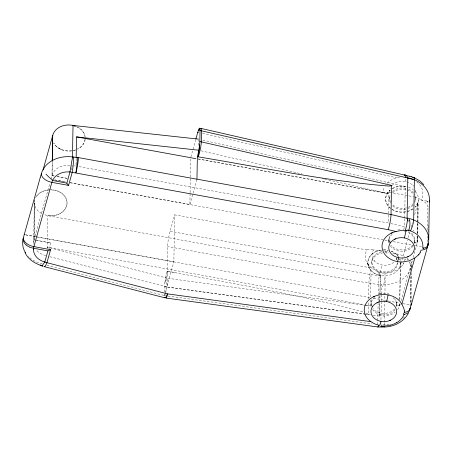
<?xml version="1.0" encoding="UTF-8"?>
<svg xmlns="http://www.w3.org/2000/svg" width="452" height="452" viewBox="0 0 452 452"><rect width="100%" height="100%" fill="white"/><g stroke="black" fill="none" stroke-linecap="round" stroke-linejoin="round"><path stroke-width="0.34" stroke-dasharray="2.26 1.69" d="M396.743 305.207L396.771 303.173M33.617 243.266L34.318 203.061A16.379 12.995 1 0 0 41.691 213.553M35.459 240.035L50.709 242.956L34.019 239.916L34.719 199.705M34.759 200.343L34.075 239.78A16.379 12.995 1 0 0 33.708 244.266M47.228 248.216L47.799 215.666A16.379 12.995 1 0 0 66.546 206.231A16.379 12.995 1 0 0 55.929 190.614A16.379 12.995 1 0 0 35.601 197.733M51.048 179.037L51.997 175.658L52.24 161.55M54.127 175.901L52.048 175.523L52.296 161.466M76.06 164.669L76.168 158.42M164.438 294.388L164.421 295.501L165.534 295.727M164.477 292.167L164.573 286.619A10.972 1.356 -79.7 0 1 164.794 283.494L165.087 281.133M165.89 295.099L165.924 293.049M165.935 292.365L166.031 286.896A11.012 0.994 -82.2 0 1 167.929 271.584L167.082 271.369L167.579 246.509A11.012 1.362 -79.7 0 1 170.076 231.294L174.681 214.841L366.883 249.984A19.583 15.537 1 0 0 365.205 257.256L365.645 259.742A19.583 15.537 1 0 0 371.504 267.81L377.589 271.607A20.142 16.012 2.5 0 0 380.381 272.353A20.171 16.018 2.5 0 0 384.963 272.855M365.532 314.202L167.658 287.173L167.811 278.285L47.217 247.114L364.216 304.829M164.986 293.529L173.862 261.804L174.681 214.841M70.06 182.653L189.897 204.496L190.089 193.281M190.1 192.58L190.36 177.856M190.371 177.156L190.716 157.533M198.417 145.341L198.513 139.821M367.832 263.132L368.742 267.16M370.425 314.869L366.233 314.293L368.374 314.536L368.6 301.484M368.646 298.874L368.922 283.212A11.012 1.175 -80.9 0 1 371.12 267.94L170.076 231.294M366.261 305.394L370.459 305.964L370.567 299.704M370.612 296.919L371.002 274.641L47.799 215.666M371.798 262.572L371.821 261.312M377.736 324.717L377.793 321.191M377.81 320.485L378.104 303.558M378.115 302.851L378.437 284.511A11.012 0.994 -82.2 0 1 379.499 273.923M373.222 315.253L379.516 316.112L379.748 302.704M379.759 302.004L379.861 296.359M379.912 293.534L380.313 275.562A16.379 12.995 1 0 1 368.301 259.73A16.379 12.995 1 0 1 388.2 250.391M379.833 302.976L379.612 315.632A16.379 12.995 1 0 0 395.133 312.253M379.844 302.275L379.957 295.947M379.968 295.246L380.313 275.562M394.573 308.998A12.842 10.193 1 0 1 381.155 313.151L380.352 313.129A12.842 10.193 1 0 1 372.849 308.445M380.917 322.768L380.883 324.643A27.386 21.73 1 0 0 390.415 324.101M380.968 319.637L381.279 302.106M381.296 300.857L381.409 294.597M381.42 293.969L381.584 284.579A11.012 8.735 1 0 1 378.437 284.511L368.922 283.212L167.579 246.509M384.375 324.756L384.403 322.869M384.415 322.242L384.889 295.229M384.901 294.597L385.076 284.545A11.012 0.305 88.9 0 0 384.963 272.872A20.074 16.035 2.6 0 0 403.958 262.646M324.892 179.167L388.861 193.823L388.353 222.989L78.812 166.568M388.873 240.701L388.895 239.294L389.025 242.667A12.842 10.193 1 0 1 392.731 233.791M389.601 198.948L389.624 197.688M397.494 262.194L397.472 263.454A12.842 10.193 1 0 1 385.019 273.2A12.842 10.193 1 0 1 371.849 263.889A12.842 10.193 1 0 1 382.607 252.934M397.754 309.518A16.379 12.995 1 0 0 399.63 305.388L399.675 302.574M399.726 299.761L400.325 265.318A16.379 12.995 1 0 0 399.794 259.092M396.172 306.388A12.842 10.193 1 0 0 396.477 305.507L396.607 304.964L399.749 305.552L399.8 302.727M399.862 299.201L400.449 265.341L407.461 240.283M404.67 218.819L404.529 226.695L389.703 223.299M404.681 218.118L405.235 186.484L201.959 139.917M410.06 306.134L410.574 276.709M410.682 270.449L410.715 268.573A11.04 8.757 1 0 0 411.201 267.301L411.896 264.804M410.585 302.574L411.077 274.358M411.247 302.19L411.761 272.567M414.546 241.577L414.569 240.035M415.275 199.824L415.298 198.569M414.06 242.538L417.032 243.08L417.156 236.193M417.207 233.062L417.382 223.045M417.394 222.418L417.733 203.01L417.575 220.672M413.201 257.47L417.179 243.249L417.303 236.193M417.354 233.373L417.524 223.497M417.642 240.566L417.704 237.034M417.755 234.215L417.953 222.926M417.964 222.22L418.349 200.355M427.326 242.057L427.428 236.413M427.536 230.068L427.931 207.491L428.281 206.248M428.163 231.803L428.276 225.452M371.069 304.326L371.098 302.834M400.568 262.657L400.449 265.341M34.019 239.916L49.912 183.1M48.997 248.933L50.709 242.814M71.162 169.72L71.789 167.613M71.919 166.997L72.303 165.641A16.379 12.995 1 0 0 52.048 175.523M190.897 156.867L195.722 139.628M164.421 295.551L164.799 294.201M189.897 204.496L192.874 193.846M193.06 193.179L196.97 179.207M379.516 316.112L380.403 312.993M403.698 229.678L404.534 226.554A16.379 12.995 1 0 1 405.099 226.655M408.218 237.577L409.924 231.48M411.06 227.418L412.388 222.678M414.659 214.553L417.88 203.038M399.749 305.552L400.127 304.196M401.077 300.812L412.252 260.855M414.122 242.374L414.275 241.882A12.842 10.193 1 0 0 410.924 232.531M403.738 263.109L402.986 264.414M381.923 251.21L373.77 249.724L373.488 250.12A12.842 10.193 1 0 0 371.956 255.578L372.245 257.205A12.842 10.193 1 0 0 381.533 264.889A12.842 10.193 1 0 0 394.33 261.923M387.048 183.23A19.583 15.537 1 0 1 397.042 177.885L400.06 177.353M74.184 165.861L75.416 165.991M371.12 267.94L371.821 268.036M371.002 274.641L380.217 275.901M174.715 272.511L167.929 271.584A11.012 1.938 -75.5 0 0 164.867 282.811A11.051 1.367 -79.7 0 1 167.082 271.369M167.811 278.285L365.566 305.298M365.583 314.151L164.573 286.619M167.974 296.066L372.143 323.954M389.409 192.349L408.145 195.756M408.828 195.88L413.58 196.75M198.349 158.923L382.968 192.456A19.583 15.537 1 0 1 384.341 186.987M197.999 159.036L388.861 193.823M56.901 176.41L67.303 178.303M51.997 175.658L53.997 176.02M57.336 176.63L68.687 178.698M414.06 242.679L417.179 243.249M54.822 179.873L65.907 181.896M54.867 179.981L57.641 180.489M58.336 180.614L60.421 180.992M61.116 181.122L65.286 181.879M70.15 182.766L384.155 240.001M384.85 240.131L390.404 241.142M393.183 241.645L414.721 245.572M415.416 245.702L422.36 246.967M384.641 251.707L388.714 252.453M392.794 253.193L397.941 254.137A11.537 6.876 15.6 0 1 404.534 256.821M25.628 234.786L35.324 236.554M36.019 236.678L173.862 261.804M25.634 234.887L36.748 236.91M37.443 237.04L370.205 297.693M373.68 298.326L387.573 300.857M388.268 300.987L400.076 303.139M402.856 303.642L410.495 305.038M399.63 305.388L396.613 304.925A12.842 10.193 1 0 0 395.72 299.388M364.905 304.953L370.459 305.964M167.15 271.132C232.752 283.703 298.913 294.455 363.391 312.112M202.558 133.329L397.042 177.879M201.083 150.804L302.196 173.969M322.14 178.54L324.208 179.015M49.788 256.702L167.658 287.173M46.867 265.166L164.325 295.529A11.012 1.938 -75.5 0 0 164.37 296.642M426.829 201.174L421.349 199.92A20.103 16.131 1.8 0 0 422.812 195.394L422.88 192.377A20.187 16.215 1.8 0 0 415.987 181.325M61.421 149.657L57.37 147.335M421.1 199.908L421.253 200.027A11.012 6.565 15.6 0 1 427.931 207.491M427.846 201.654L427.665 201.513A6.475 3.616 -59.4 0 0 427.53 201.428A5.334 2.955 -64.9 0 0 427.151 201.281A11.012 6.565 15.6 0 1 428.276 203.151M368.12 314.146L368.301 314.332A0.689 0.412 15.6 0 1 368.374 314.536M412.806 185.331L413.371 185.97M374.544 261.143L373.979 260.505M369.154 265.742L368.295 264.765M379.098 273.522L377.589 271.607M407.224 259.126L407.67 259.64M409.06 261.584L409.506 262.442M409.721 262.951L409.828 263.267M380.177 275.251L380.488 276.539M410.523 266.008L410.004 263.951A11.012 6.565 15.6 0 1 411.201 267.301M415.269 189.953L415.399 190.897A12.842 10.193 1 0 1 414.71 194.846M389.799 192.377L389.754 191.953A12.842 10.193 1 0 1 390.409 188.083M397.551 254.058L397.596 254.527A12.842 10.193 1 0 1 397.5 256.51M388.912 240.272L389.025 242.667M415.315 191.546A16.379 12.995 1 0 1 415.066 207.027M412.908 208.858A16.379 12.995 1 0 1 392.11 209.338M390.522 208.236A16.379 12.995 1 0 1 390.019 190.162M392.449 188.473A16.379 12.995 1 0 1 406.642 186.625M408.535 187.179A16.379 12.995 1 0 1 413.162 189.603M400.568 262.51A16.379 12.995 1 0 1 385.72 275.771A16.379 12.995 1 0 1 368.018 264.708A16.379 12.995 1 0 1 380.708 250.103M383.68 249.832A16.379 12.995 1 0 1 388.2 250.244M391.257 251.142A16.379 12.995 1 0 1 398.5 256.578M399.794 258.951A16.379 12.995 1 0 1 400.201 260.154M85.123 139.256A16.379 12.995 1 0 1 77.478 149.047M75.501 149.872A16.379 12.995 1 0 1 53.861 143.177M77.484 127.001A16.379 12.995 1 0 1 85.089 136.634M35.906 197.055A16.379 12.995 1 0 1 57.579 191.004A16.379 12.995 1 0 1 65.619 208.18A16.379 12.995 1 0 1 44.132 214.615M417.733 203.01A16.379 12.995 1 0 1 415.06 207.169M412.902 208.999A16.379 12.995 1 0 1 392.11 209.479M390.522 208.378A16.379 12.995 1 0 1 390.308 190.06M392.313 188.687A16.379 12.995 1 0 1 405.235 186.484M371.448 305.671A12.842 10.193 1 0 1 372.64 298.433M379.397 293.8A12.842 10.193 1 0 1 389.901 294.376M391.251 251.284A16.379 12.995 1 0 1 398.218 256.34M417.252 236.323A16.379 12.995 1 0 1 417.032 243.08M413.043 230.266A16.379 12.995 1 0 1 413.992 231.113M45.776 255.487A16.379 12.995 1 0 1 36.572 250.329M85.117 139.397A16.379 12.995 1 0 1 77.478 149.188M75.501 150.013A16.379 12.995 1 0 1 53.624 142.877M76.196 126.56A16.379 12.995 1 0 1 85.083 136.775M393.093 297.704A12.842 10.193 1 0 1 396.647 306.151M395.201 309.693A12.842 10.193 1 0 1 383.697 314.954A12.842 10.193 1 0 1 372.42 309.247M371.228 306.292A12.842 10.193 1 0 1 374.934 297.416M404.489 231.209A12.842 10.193 1 0 1 414.247 243.425M412.998 246.069A12.842 10.193 1 0 1 401.495 251.329A12.842 10.193 1 0 1 390.223 245.622M412.642 245.187A12.842 10.193 1 0 1 390.901 245.142M389.319 242.266A12.842 10.193 1 0 1 390.364 234.921M397.822 230.006A12.842 10.193 1 0 1 400.218 229.605M414.874 195.597A12.842 10.193 1 0 1 414.699 201.293M413.094 203.908A12.842 10.193 1 0 1 392.398 204.394M390.443 201.648A12.842 10.193 1 0 1 390.217 194.959M392.596 191.535A12.842 10.193 1 0 1 406.354 188.439M408.58 189.207A12.842 10.193 1 0 1 413.292 192.721M414.851 196.857A12.842 10.193 1 0 1 414.676 202.552M413.071 205.168A12.842 10.193 1 0 1 408.184 208.536M405.726 209.259A12.842 10.193 1 0 1 392.376 205.654M390.421 202.908A12.842 10.193 1 0 1 390.195 196.219M392.573 192.795A12.842 10.193 1 0 1 412.495 193.117M397.398 263.137A12.842 10.193 1 0 1 384.669 271.94A12.842 10.193 1 0 1 371.923 262.991A12.842 10.193 1 0 1 381.369 251.877M385.11 251.572A12.842 10.193 1 0 1 388.55 252.063M396.675 258.228A12.842 10.193 1 0 1 397.076 259.222M385.087 252.832A12.842 10.193 1 0 1 388.534 253.323M396.121 258.527A12.842 10.193 1 0 1 396.653 259.488M426.88 200.744A6.006 2.107 47.5 0 1 426.564 200.603M410.721 268.409A27.391 21.73 1 0 1 381.573 284.432M404.642 316.976A27.386 21.73 1 0 1 402.574 318.745M384.183 277.957A10.859 4.469 77.2 0 1 382.138 286.551M365.741 313.01A7.379 4.396 15.6 0 1 368.177 314.106M405.06 258.86A20.074 16.035 2.6 0 1 404.608 260.94M379.188 273.454A5.401 4.989 18.9 0 0 379.584 273.844A3.045 3 -55.1 0 1 380.239 274.997M385.375 185.252A19.583 15.537 1 0 1 385.776 184.698M380.912 325.191A10.938 0.655 86.8 0 1 380.895 325.078M410.049 263.132A3.486 2.593 85.6 0 1 410.246 263.855M405.354 181.495A11.012 1.362 -79.7 0 1 406.342 178.534M392.087 185.478A12.842 10.193 1 0 1 413.557 186.207M380.381 272.358A11.012 1.362 -79.7 0 1 381.996 264.979M397.014 258.228A12.842 10.193 1 0 1 396.042 260.019M411.506 266.251A10.611 7.159 37.7 0 1 411.461 268.143M382.957 192.563A11.549 6.887 15.6 0 1 389.409 192.354M380.183 275.002A6.469 5.379 78.2 0 1 380.256 275.223M427.761 201.688A10.509 5.684 -35.4 0 1 427.705 202.112M366.922 249.871A11.566 6.893 15.6 0 1 373.77 249.736M407.009 258.239A11.012 6.565 15.6 0 1 409.184 259.793M410.676 261.409A11.012 6.565 15.6 0 1 411.891 264.482M42.381 263.974A27.386 21.724 1 0 1 28.29 256.273M414.766 197.004A11.554 6.887 15.6 0 1 421.123 199.897M405.421 259.069A11.978 3.051 45.7 0 1 406.02 259.702M407.574 259.691A12.662 8.311 42 0 1 407.794 259.957M409.693 262.335A7.859 7.277 -72.9 0 1 409.919 262.855"/><path stroke-width="0.68" d="M52.257 160.844L52.698 135.447L52.308 160.765M72.45 157.206L73.038 125.447L198.524 139.131M76.179 157.731L76.546 136.899L198.332 150.177M407.201 218.339L391.031 214.53L196.97 179.156L197.36 156.691A11.051 1.367 -79.7 0 0 199.552 145.335L199.614 144.781M199.626 144.696L199.626 144.657A10.972 1.356 -79.7 0 0 199.846 141.532L200.038 130.487A10.972 1.356 -79.7 0 0 199.908 128.6L199.869 128.475M199.886 141.538L391.539 185.365L391.031 214.53A11.012 1.542 -78.4 0 1 388.234 229.689L396.105 231.492L401.924 230.356L406.032 230.277A11.012 1.362 -79.7 0 1 404.37 237.91M407.099 218.067L407.8 178.003L200.038 130.487M411.224 303.603L410.501 307.513A11.034 8.757 1 0 1 410.004 308.795M412.665 177.416A11.012 2.938 -67.8 0 1 414.394 179.755L413.687 219.96A11.012 2.938 -67.8 0 1 410.518 230.938A20.99 16.402 0 0 1 422.693 247.99M427.965 243.091L427.931 245.204L427.23 247.702M428.27 237.56L428.293 236.311M428.722 239.441L429.4 200.14M404.348 312.049L404.291 312.417A11.012 6.565 15.6 0 0 410.501 307.513M388.234 229.689L72.218 172.359A11.012 6.565 15.6 0 1 70.004 171.811L72.026 159.923L72.71 156.98L73.032 156.997L78.354 157.59L196.97 179.207M69.998 171.845L69.981 171.946A16.317 12.944 1 0 0 69.009 171.913A16.379 12.995 1 0 0 54.274 177.687L52.534 180.489L66.856 183.111L69.975 171.969M24.244 234.531L22.888 239.831A27.386 21.724 1 0 0 22.617 242.165L22.86 245.973A27.386 21.724 1 0 0 25.594 252.877M40.273 177.224L42.285 170.975L45.115 166.415A27.38 21.719 1 0 1 72.71 156.985M24.244 234.633L40.279 177.32M43.047 169.946L52.698 135.447M73.038 125.447L72.998 125.571A16.379 12.995 1 0 1 75.444 126.272M195.908 138.962L197.761 132.334A11.051 1.367 -79.7 0 1 199.846 128.408A11.012 0.768 -83.8 0 0 198.914 130.882M418.332 255.047L414.806 258.007L401.884 304.196L400.387 301.891A19.583 15.537 1 0 0 395.698 297.789L393.133 296.455A19.583 15.537 1 0 0 368.312 300.467L366.589 302.557A19.583 15.537 1 0 0 370.883 321.649L374.9 323.971L378.929 325.299M411.19 305.162L427.225 247.854M44.754 262.098L44.742 262.132A11.012 6.565 15.6 0 0 46.94 262.702L167.539 293.873L370.883 321.649M408.455 313.038C403.862 321.813 393.98 326.926 384.245 327.005M420.546 252.385L418.925 254.425M414.806 258.007L409.213 260.81L402.783 261.957A19.583 15.537 1 0 1 385.098 254.679A19.583 15.537 1 0 1 384.392 238.933L386.115 236.842A19.583 15.537 1 0 1 395.703 231.588L396.105 231.492M391.279 185.659L391.46 185.54A0.689 0.412 15.6 0 0 391.545 185.365M391.178 233.221L392.477 232.639M394.749 239.17L395.596 238.786M408.433 256.51L407.585 256.894M373.38 296.845L374.68 296.263M376.945 302.795L377.799 302.411M390.635 320.135L389.782 320.519M404.839 175.336L404.647 175.399A24.798 24.781 -61.3 0 1 406.308 175.585M381.426 326.949L377.968 326.994L166.206 298.077M382.618 326.971L383.443 326.982M197.761 132.334L198.422 132.408M406.546 175.647L409.834 176.32M407.8 178.003L414.394 179.755A27.391 21.73 1 0 1 429.214 201.908M76.546 136.899L195.919 158.658M197.36 156.691L198.219 156.85C261.183 167.229 323.926 180.698 387.601 185.992A26.493 15.792 15.6 0 0 388.522 185.992L388.895 185.987A7.373 4.396 15.6 0 0 391.33 185.721M405.715 175.303L201.061 128.43M44.228 266.629L164.827 297.806M409.738 178.286L407.8 177.839L406.54 175.805M411.235 176.692L413.021 177.291M414.394 179.726L410.371 178.506M42.505 266.013L40.109 265.064L42.595 266.042C35.386 263.793 28.227 259.68 24.996 252.515M413.71 177.393L419.868 180.885L423.835 184.659M401.907 304.23L403.783 308.168L404.393 310.869M408.162 221.31L407.495 218.898A11.012 1.723 -77.1 0 1 405.399 230.254M52.432 137.979A16.379 12.995 1 0 1 74.857 125.927M52.449 138.611A16.379 12.995 1 0 1 52.748 135.459M428.163 243.82A27.391 21.73 1 0 0 413.687 219.96A27.448 21.775 1 0 0 409.885 218.689L408.975 218.457A27.391 21.73 1 0 0 407.122 218.073M404.8 175.574A11.458 3.769 -86.7 0 1 405.89 177.67M404.839 174.687A11.068 3.52 -62.5 0 1 405.071 174.947M404.896 174.675A10.972 3.181 -57.5 0 1 405.026 174.738M409.851 176.246A12.888 6.814 11.9 0 1 411.269 176.63M409.778 178.201A7.125 5.283 3.6 0 1 410.422 178.433M50.59 249.736A21.803 11.164 -38.8 0 1 47.889 250.939M33.414 248.221A11.017 1.362 -79.7 0 0 33.9 246.617L51.878 182.359A11.012 1.362 -79.7 0 0 52.37 180.467M23.272 238.006A11.012 6.565 15.6 0 0 33.9 246.617L50.59 249.657L46.94 262.702A11.012 1.938 -75.5 0 1 43.884 266.087M41.245 173.749A11.012 6.565 15.6 0 0 51.878 182.359L68.568 185.399L72.218 172.359A11.012 0.768 -83.8 0 0 73.744 157.053M68.568 185.523A21.803 7.351 63.6 0 1 66.834 183.224M77.445 157.46A11.012 0.768 -83.8 0 1 75.919 172.76A11.012 1.362 -79.7 0 0 78.416 157.601M398.811 257.77A11.012 1.362 -79.7 0 1 397.381 261.584M200.507 128.622A11.012 1.723 -77.1 0 1 201.502 130.741L201.309 141.787A11.012 1.723 -77.1 0 1 198.225 156.85A11.012 0.768 -83.8 0 0 199.552 145.341M421.716 250.137A11.012 6.565 15.6 0 0 427.931 245.204A11.023 8.746 1 0 0 428.163 243.95A10.995 5.571 9.9 0 1 423.021 248.306M410.015 308.637A27.386 21.73 1 0 1 409.388 310.281M164.539 297.422A11.012 1.938 -75.5 0 0 167.539 293.873A11.012 0.994 -82.2 0 1 165.969 297.687M33.42 248.137A10.972 7.56 11.5 0 1 29.679 247.154M44.917 261.442A10.984 1.243 -65 0 1 42.657 265.019M409.828 308.744A11.001 7.594 32.2 0 1 404.297 314.321M378.816 325.276A11.012 0.994 -82.2 0 1 377.827 326.626M421.14 250.12A11.825 7.859 -33.1 0 1 419.919 252.21M423.219 248.741A6.656 0.627 -62.4 0 1 423.733 247.719M404.523 310.976A11.357 7.853 -26.8 0 1 404.517 312.021M403.947 314.541A6.65 2.283 -62.2 0 1 403.653 313.163M52.296 179.845A10.938 2.865 40.5 0 1 46.019 174.116M29.499 247.029A10.995 7.791 11.2 0 1 26.103 244.973M26.109 244.894A11.006 8.063 9.6 0 1 23.826 242.057M23.996 241.927A10.797 8.26 3.2 0 1 23.024 238.961M384.313 326.502A11.012 0.305 88.9 0 1 384.076 325.937A20.945 16.498 -0.8 0 0 390.584 325.078M384.076 326.09A21.041 16.82 -0.8 0 1 381.601 325.977M381.607 325.649A10.938 0.655 86.8 0 1 381.217 326.711M383.437 326.836A7.724 2.187 20.7 0 1 380.765 326.689M407.619 229.972A21.018 16.543 -0.3 0 1 410.585 230.831M388.053 294.919A11.012 1.362 -79.7 0 1 386.567 301.535M381.013 321.4A11.012 1.362 -79.7 0 1 379.414 325.406M404.235 314.14A20.888 16.458 -0.3 0 1 396.766 322.638M396.703 322.575A20.905 16.447 -0.9 0 1 390.59 325.095M407.619 230.249A7.288 6.831 22.1 0 1 406.043 230.452M409.331 220.107A7.69 1.09 55.6 0 1 409.128 219.774M409.467 219.695A10.95 5.735 -77.5 0 1 408.512 230.995M418.823 254.34A24.436 22.453 19.4 0 1 418.219 254.945M33.493 249.51L33.657 251.397A16.374 12.989 1 0 0 44.793 261.979L47.901 250.86L33.572 248.25L33.493 249.51M390.325 242.871L390.296 242.916A12.842 10.193 1 0 0 394.59 256.34A12.842 10.193 1 0 0 411.761 254.131L412.891 252.764A12.842 10.193 1 0 0 408.597 239.345A12.842 10.193 1 0 0 391.426 241.549L390.325 242.871M372.527 306.496L372.493 306.546A12.842 10.193 1 0 0 376.787 319.965A12.842 10.193 1 0 0 393.958 317.762L395.088 316.389A12.842 10.193 1 0 0 390.794 302.97A12.842 10.193 1 0 0 373.623 305.173L372.527 306.496M414.139 177.947L414.303 178.517L414.162 178.003"/></g></svg>
